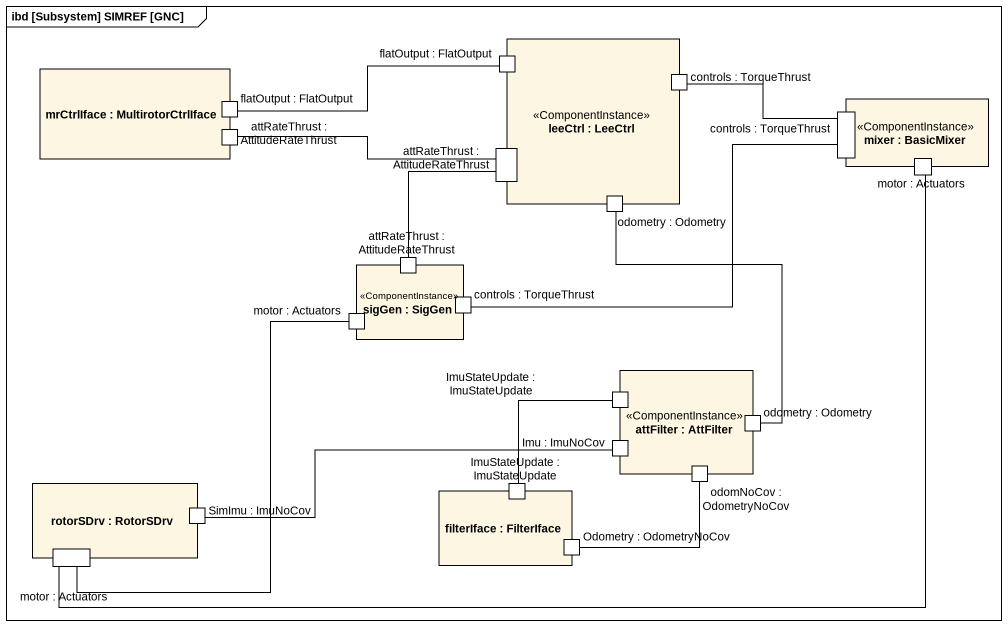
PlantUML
@startuml
mainframe ibd [Subsystem] SIMREF [GNC]
rectangle "mrCtrlIface : MultirotorCtrlIface" as mrCtrlIface {
  port "flatOutput : FlatOutput" as flatOutput_FlatOutput_2
  port "attRateThrust : AttitudeRateThrust" as attRateThrust
}
rectangle "leeCtrl : LeeCtrl" as leeCtrl <<ComponentInstance>> {
  port "flatOutput : FlatOutput" as flatOutput_FlatOutput
  port "controls : TorqueThrust" as controls_TorqueThrust
  port "attRateThrust : AttitudeRateThrust" as attRateThrust_2
  port "odometry : Odometry" as odometry_Odometry
}
rectangle "mixer : BasicMixer" as mixer <<ComponentInstance>> {
  port "controls : TorqueThrust" as controls_TorqueThrust_2
  port "motor : Actuators" as motor_Actuators
}
rectangle "sigGen : SigGen" as sigGen <<ComponentInstance>> {
  port "attRateThrust : AttitudeRateThrust" as attRateThrust_3
  port "motor : Actuators" as motor_Actuators_2
  port "controls : TorqueThrust" as controls_TorqueThrust_3
}
rectangle "attFilter : AttFilter" as attFilter <<ComponentInstance>> {
  port "ImuStateUpdate : ImuStateUpdate" as ImuStateUpdate
  port "odometry : Odometry" as odometry_Odometry_2
  port "Imu : ImuNoCov" as Imu_ImuNoCov
  port "odomNoCov : OdometryNoCov" as odomNoCov_OdometryNoCov
}
rectangle "rotorSDrv : RotorSDrv" as rotorSDrv {
  port "SimImu : ImuNoCov" as SimImu_ImuNoCov
  port "motor : Actuators" as motor_Actuators_3
}
rectangle "filterIface : FilterIface" as filterIface {
  port "ImuStateUpdate : ImuStateUpdate" as ImuStateUpdate_2
  port "Odometry : OdometryNoCov" as Odometry_OdometryNoCov
}
controls_TorqueThrust -right- controls_TorqueThrust_2
flatOutput_FlatOutput_2 -right- flatOutput_FlatOutput
attRateThrust_2 -left- attRateThrust
motor_Actuators -left- motor_Actuators_3
attRateThrust_3 -up- attRateThrust_2
motor_Actuators_2 -- motor_Actuators_3
controls_TorqueThrust_3 -right- controls_TorqueThrust_2
odometry_Odometry_2 -up- odometry_Odometry
SimImu_ImuNoCov -right- Imu_ImuNoCov
ImuStateUpdate_2 -up- ImuStateUpdate
odomNoCov_OdometryNoCov -left- Odometry_OdometryNoCov
@enduml
